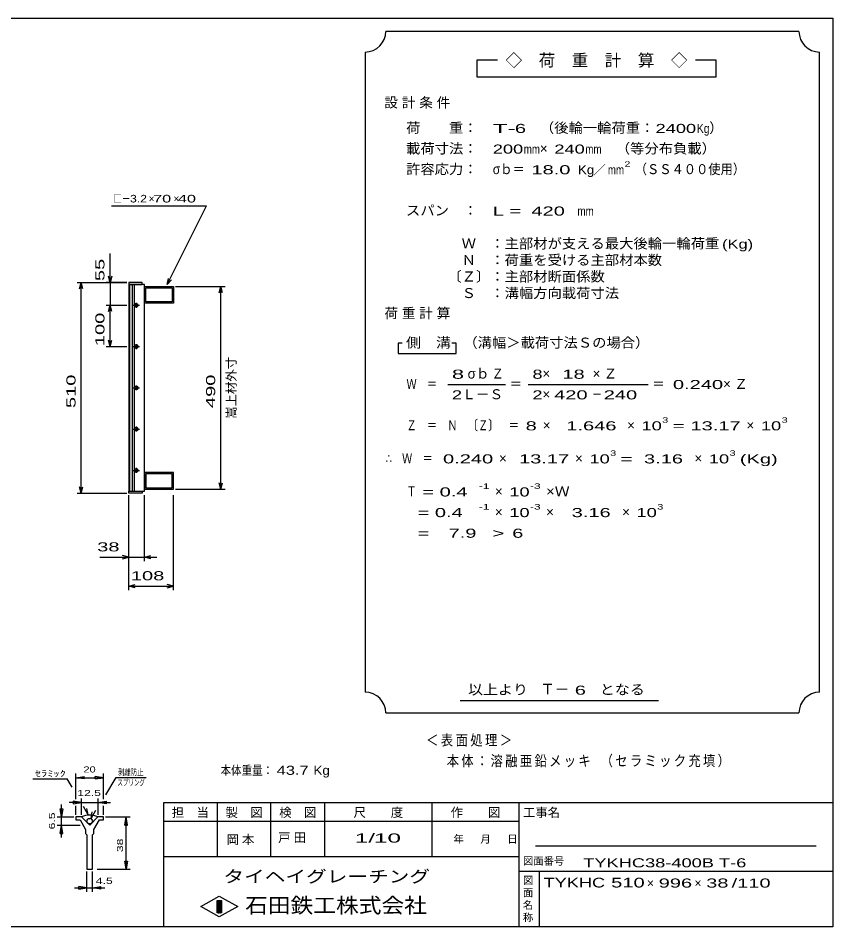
# Model space of a CAD drawing. Units: millimetres, scale not verified. Extents: x -1820 to 1724, y -1285 to 1059.
# Drawn here: x -248 to 1724, y -1141 to 1059 of the extents above; entities that cross this region are included whole.
import ezdxf
from ezdxf.enums import TextEntityAlignment as Align

# ---------------------------------------------------------------- set-up
doc = ezdxf.new("R2010")
doc.units = ezdxf.units.MM
doc.header["$LTSCALE"] = 10
for name, color, linetype, lineweight in [('0_2', 150, 'Continuous', 25), ('16', 3, 'Continuous', 25), ('22', 2, 'Continuous', 25), ('32', 4, 'Continuous', 25)]:
    doc.layers.add(name, color=color, linetype=linetype, lineweight=lineweight)
doc.styles.add('ベクトル', font='')
doc.styles.get('ベクトル').set_extended_font_data('ベクトル')

msp = doc.modelspace()

# ---------------------------------------------------------------- linework, layer by layer
at = {"layer": '0_2'}
for p, q in [((-1736, 1059), (1724, 1059)), ((1724, 1059), (1724, -1141)), ((1724, -841), (104, -841)), ((104, -841), (104, -1141)), ((234, -841), (234, -971)), ((364, -971), (364, -841)), ((494, -841), (494, -971)), ((754, -971), (754, -841)), ((964, -841), (964, -1141)), ((964, -886), (104, -886)), ((1684, -946), (1004, -946)), ((104, -971), (964, -971)), ((964, -1006), (1724, -1006)), ((1014, -1141), (1014, -1006)), ((194, -1092), (239, -1067)), ((234, -1077), (244, -1077)), ((234, -1107), (234, -1077)), ((234, -1077), (236, -1077)), ((236, -1077), (236, -1107)), ((238, -1107), (238, -1077)), ((238, -1077), (240, -1077)), ((239, -1067), (284, -1092)), ((240, -1077), (240, -1107)), ((242, -1107), (242, -1077)), ((242, -1077), (244, -1077)), ((244, -1077), (244, -1107)), ((244, -1077), (244, -1107)), ((239, -1117), (194, -1092)), ((284, -1092), (239, -1117)), ((244, -1107), (234, -1107)), ((236, -1107), (238, -1107)), ((240, -1107), (242, -1107)), ((1724, -1141), (-1736, -1141))]:
    msp.add_line(p, q, dxfattribs=at)
at = {"layer": '16'}
for p, q in [((52, 419), (20, 419)), ((20, 419), (20, 414.5)), ((52, 414.5), (52, 419)), ((20, 414.5), (52, 414.5)), ((20, 414.5), (20, -86.5)), ((58, 414.5), (20, 414.5)), ((22, 414.5), (22, -86.5)), ((29, -86.5), (29, 414.5)), ((33, 414.5), (33, -86.5)), ((58, -86.5), (58, 414.5)), ((58, 409), (128, 409)), ((58, 369), (58, 409)), ((61, 406), (125, 406)), ((61, 372), (61, 406)), ((125, 406), (125, 372)), ((128, 409), (128, 369)), ((30, 364), (46, 364)), ((40, 367), (36, 367)), ((36, 361), (40, 361)), ((38, 370), (38, 358)), ((128, 369), (58, 369)), ((125, 372), (61, 372)), ((30, 264), (46, 264)), ((40, 267), (36, 267)), ((38, 270), (38, 258)), ((36, 261), (40, 261)), ((30, 164), (46, 164)), ((40, 167), (36, 167)), ((36, 161), (40, 161)), ((38, 170), (38, 158)), ((40, 67), (36, 67)), ((38, 70), (38, 58)), ((30, 64), (46, 64)), ((36, 61), (40, 61)), ((30, -36), (46, -36)), ((40, -33), (36, -33)), ((36, -39), (40, -39)), ((38, -30), (38, -42)), ((128, -41), (58, -41)), ((58, -41), (58, -81)), ((125, -44), (61, -44)), ((61, -44), (61, -78)), ((125, -78), (125, -44)), ((128, -81), (128, -41)), ((20, -86.5), (52, -86.5)), ((20, -91), (20, -86.5)), ((20, -86.5), (58, -86.5)), ((52, -86.5), (52, -91)), ((58, -81), (128, -81)), ((61, -78), (125, -78)), ((52, -91), (20, -91))]:
    msp.add_line(p, q, dxfattribs=at)
for centre, radius, start, end in [((36, 364), 3, 90, 270), ((38, 364), 4, 46.6, 133.4), ((38, 364), 4, 226.6, 313.4), ((40, 364), 3, 270, 90), ((36, 264), 3, 90, 270), ((38, 264), 4, 46.6, 133.4), ((40, 264), 3, 270, 90), ((38, 264), 4, 226.6, 313.4), ((36, 164), 3, 90, 270), ((38, 164), 4, 46.6, 133.4), ((38, 164), 4, 226.6, 313.4), ((40, 164), 3, 270, 90), ((36, 64), 3, 90, 270), ((38, 64), 4, 46.6, 133.4), ((40, 64), 3, 270, 90), ((38, 64), 4, 226.6, 313.4), ((36, -36), 3, 90, 270), ((38, -36), 4, 46.6, 133.4), ((38, -36), 4, 226.6, 313.4), ((40, -36), 3, 270, 90)]:
    msp.add_arc(centre, radius, start, end, dxfattribs=at)
at = {"layer": '22', "color": 4}
for p, q in [((1642, 1027), (642, 1027)), ((592, 977), (592, -573)), ((1692, -573), (1692, 977)), ((912, 957), (862, 957)), ((862, 957), (862, 917)), ((1442, 957), (1392, 957)), ((1442, 917), (1442, 957)), ((862, 917), (1442, 917)), ((-22, 604.5), (208, 604.5)), ((113, 414.5), (208, 604.5)), ((-25, 419), (-25, 489)), ((-105, 419), (15, 419)), ((-99, 404), (-95, 419)), ((-91, 404), (-95, 419)), ((-95, -91), (-95, 419)), ((15, 419), (-35, 419)), ((-25, 419), (-29, 434)), ((-21, 434), (-25, 419)), ((-25, 419), (-25, 364)), ((113, 414.5), (116, 429.1)), ((113, 414.5), (123, 425.5)), ((133, 409), (253, 409)), ((239, 394), (243, 409)), ((247, 394), (243, 409)), ((243, -81), (243, 409)), ((-35, 364), (15, 364)), ((-29, 349), (-25, 364)), ((-21, 349), (-25, 364)), ((-25, 264), (-25, 364)), ((-35, 264), (15, 264)), ((-25, 264), (-29, 279)), ((-25, 264), (-21, 279)), ((682, 272), (672, 272)), ((672, 272), (672, 247)), ((812, 272), (802, 272)), ((812, 247), (812, 272)), ((672, 247), (812, 247)), ((792, 172), (932, 172)), ((987, 172), (1277, 172)), ((243, -81), (239, -66)), ((243, -81), (247, -66)), ((-95, -91), (-99, -76)), ((-95, -91), (-91, -76)), ((133, -81), (253, -81)), ((-105, -91), (15, -91)), ((20, -256), (20, -96)), ((20, -326), (20, -96)), ((58, -256), (58, -96)), ((128, -326), (128, -96)), ((20, -246), (5, -242)), ((58, -246), (73, -242)), ((-50, -246), (20, -246)), ((5, -250), (20, -246)), ((20, -246), (58, -246)), ((73, -250), (58, -246)), ((58, -246), (88, -246)), ((20, -316), (35, -312)), ((35, -320), (20, -316)), ((20, -316), (128, -316)), ((128, -316), (113, -312)), ((113, -320), (128, -316)), ((822, -593), (1302, -593)), ((642, -623), (1642, -623))]:
    msp.add_line(p, q, dxfattribs=at)
for centre, start, end in [((592, 1027), 270, 0), ((1692, 1027), 180, 270), ((592, -623), 0, 90), ((1692, -623), 90, 180)]:
    msp.add_arc(centre, 50, start, end, dxfattribs=at)
at = {"layer": '32'}
for p, q in [((-108, -832), (-108, -770)), ((-41.33, -832), (-41.33, -770)), ((-212.33, -783), (-129, -783)), ((-117.33, -803), (-129, -783)), ((-108, -780), (-88, -777)), ((-88, -783), (-108, -780)), ((-108, -780), (-41.33, -780)), ((-88, -783), (-88, -777)), ((-41.33, -780), (-61.33, -777)), ((-61.33, -783), (-61.33, -777)), ((-61.33, -783), (-41.33, -780)), ((-35.33, -821.67), (-11, -779.67)), ((-11, -779.67), (62.34, -779.67)), ((-94.67, -870), (-94.67, -830)), ((-54.67, -830), (-54.67, -870)), ((-143, -875), (-146, -855)), ((-146, -855), (-140, -855)), ((-143, -875), (-143, -845)), ((-140, -855), (-143, -875)), ((-94.67, -840), (-124.67, -840)), ((-94.67, -840), (-114.67, -837)), ((-114.67, -837), (-114.67, -843)), ((-114.67, -843), (-94.67, -840)), ((-108, -870), (-108, -848)), ((-94.67, -840), (-54.67, -840)), ((-78, -870), (-89.67, -850)), ((-78, -870), (-81.67, -854.33)), ((-54.67, -840), (-34.67, -837)), ((-34.67, -843), (-54.67, -840)), ((-54.67, -840), (-24.67, -840)), ((-41.33, -870), (-41.33, -848)), ((-34.67, -837), (-34.67, -843)), ((-153, -875), (-113, -875)), ((-143, -895), (-143, -875)), ((-108, -875), (-108, -881.67)), ((-94.67, -875), (-108, -875)), ((-74.67, -895), (-94.67, -875)), ((-54.67, -875), (-74.67, -895)), ((-71.33, -878.33), (-60, -858.33)), ((-71.33, -878.33), (-69, -862.33)), ((-41.33, -875), (-54.67, -875)), ((-41.33, -881.67), (-41.33, -875)), ((-36.33, -875), (23.67, -875)), ((10.67, -895), (13.67, -875)), ((16.67, -895), (13.67, -875)), ((13.67, -1001.67), (13.67, -875)), ((-153, -895), (-98, -895)), ((-146, -915), (-143, -895)), ((-140, -915), (-143, -895)), ((-143, -925), (-143, -895)), ((-108, -881.67), (-98, -881.67)), ((-98, -881.67), (-84.67, -905)), ((-64.67, -905), (-51.33, -881.67)), ((-51.33, -881.67), (-41.33, -881.67)), ((10.67, -895), (16.67, -895)), ((-146, -915), (-140, -915)), ((-84.67, -905), (-84.67, -915)), ((-84.67, -915), (-81.33, -918.33)), ((-81.33, -918.33), (-81.33, -1001.67)), ((-68, -918.33), (-64.67, -915)), ((-68, -1001.67), (-68, -918.33)), ((-64.67, -915), (-64.67, -905)), ((13.67, -1001.67), (10.67, -981.67)), ((10.67, -981.67), (16.67, -981.67)), ((16.67, -981.67), (13.67, -1001.67)), ((-81.33, -1001.67), (-68, -1001.67)), ((-81.33, -1056.67), (-81.33, -1006.67)), ((-68, -1056.67), (-68, -1006.67)), ((-56.33, -1001.67), (23.67, -1001.67)), ((-111.33, -1046.67), (-81.33, -1046.67)), ((-81.33, -1046.67), (-101.33, -1043.67)), ((-101.33, -1049.67), (-101.33, -1043.67)), ((-101.33, -1049.67), (-81.33, -1046.67)), ((-81.33, -1046.67), (-68, -1046.67)), ((-68, -1046.67), (-48, -1043.67)), ((-48, -1049.67), (-68, -1046.67)), ((-68, -1046.67), (-38, -1046.67)), ((-48, -1049.67), (-48, -1043.67))]:
    msp.add_line(p, q, dxfattribs=at)
msp.add_circle((-74.67, -885), 6.67, dxfattribs=at)
msp.add_arc((-75, -920.68), 50, 66, 113, dxfattribs=at)

# ---------------------------------------------------------------- texts
at = {"layer": '0_2', "style": 'ベクトル'}
for s, height, p in [('担\u3000当', 21.99, (124, -864)), ('製\u3000図', 21.99, (254, -864)), ('検\u3000図', 21.99, (384, -864)), ('尺\u3000\u3000度', 21.99, (564, -864)), ('作\u3000\u3000図', 21.99, (799, -864)), ('工事名', 21.99, (974, -864)), ('年', 18.33, (806, -928.5)), ('月', 18.33, (871, -928.5)), ('日', 18.33, (936, -928.5)), ('図面番号', 18.33, (974, -981.5)), ('図', 18.33, (974, -1028.5)), ('面', 18.33, (974, -1058.5)), ('名', 18.33, (974, -1088.5)), ('称', 18.33, (974, -1118.5))]:
    msp.add_text(s, height=height, dxfattribs=at).set_placement(p, align=Align.MIDDLE_LEFT)
at = {"layer": '0_2', "color": 222, "style": 'ベクトル'}
for s, height, width, p in [('タイヘイグレーチング', 29.33, 1.25, (249, -1019)), ('石田鉄工株式会社', 36.66, 1.1, (301.5, -1089))]:
    msp.add_text(s, height=height, dxfattribs=dict(at, width=width)).set_placement(p, align=Align.MIDDLE_LEFT)
at = {"layer": '22', "style": 'ベクトル'}
for s, height, p in [('◇\u3000荷\u3000重\u3000計\u3000算\u3000◇', 29.33, (932, 957)), ('）', 24.19, (1425, 793.5)), ('×', 24.19, (1015, 743.5)), ('／', 21.99, (1144.5, 692)), ('×', 18.33, (68, 622)), ('×', 18.33, (128, 622)), ('σｂ', 24.19, (840, 198.5)), ('×', 24.19, (1021, 198.5)), ('Ｌ－Ｓ', 24.19, (827, 148.5)), ('×', 24.19, (1021, 148.5)), ('×', 24.19, (1022, 73.5)), ('×', 24.19, (1226, 73.5)), ('×', 24.19, (1515, 73.5)), ('×', 24.19, (916, -6.5)), ('×', 24.19, (1100, -6.5)), ('×', 24.19, (1389, -6.5)), ('×', 24.19, (906, -86.5)), ('×', 24.19, (906, -136.5)), ('×', 24.19, (1030, -136.5)), ('×', 24.19, (1214, -136.5)), ('Ｔ－', 25.66, (1016, -565.5)), ('×', 21.99, (1274, -1035)), ('×', 21.99, (1389, -1035))]:
    msp.add_text(s, height=height, dxfattribs=at).set_placement(p, align=Align.MIDDLE_LEFT)
for s, height, width, p in [('荷\u3000\u3000重：\u3000', 24.19, 1.05, (691, 793.5)), ('T-', 21.99, 2, (901, 792)), (' 6 ', 21.99, 1.65, (941, 792)), ('（後輪一輪荷重：', 24.19, 1.05, (1015, 793.5)), ('2400', 21.99, 1.5, (1295, 792)), ('Kg', 21.99, 0.85, (1395, 792)), ('載荷寸法：\u3000', 24.19, 1.05, (691, 743.5)), ('200', 21.99, 1.5, (901, 742)), ('mm', 21.99, 0.8, (976, 742)), ('240', 21.99, 1.5, (1050, 742)), ('mm', 21.99, 0.8, (1125, 742)), ('\u3000（等分布負載）', 24.19, 1.05, (1164, 743.5)), ('許容応力：\u3000', 24.19, 1.05, (691, 693.5)), ('σｂ＝', 24.19, 0.9, (901, 693.5)), ('2', 13.2, 1.5, (1219.5, 706)), ('（ＳＳ４００使用）', 24.19, 0.9, (1244.5, 693.5)), (' 18.0', 21.99, 1.65, (981, 692)), ('Kg', 21.99, 1.1, (1107, 692)), ('mm', 21.99, 0.8, (1179.5, 692)), ('□－', 18.33, 0.8, (-17, 622)), ('3.2', 18.33, 1.2, (23, 622)), (' 70 ', 18.33, 1.6, (68, 622)), (' 40 ', 18.33, 1.6, (128, 622)), ('スパン\u3000：\u3000', 24.19, 1.05, (691, 593.5)), ('L = ', 21.99, 1.65, (901, 592)), (' 420 ', 21.99, 1.65, (981, 592)), ('mm', 21.99, 0.8, (1106, 592)), ('\u3000Ｗ\u3000：主部材が支える最大後輪一輪荷重', 24.19, 1.05, (791, 513.5)), ('(Kg)', 21.99, 1.35, (1456, 512)), ('\u3000Ｎ\u3000：荷重を受ける主部材本数', 24.19, 1.05, (791, 473.5)), ('〔Ｚ〕：主部材断面係数', 24.19, 1.05, (791, 433.5)), ('\u3000Ｓ\u3000：溝幅方向載荷寸法', 24.19, 1.05, (791, 393.5)), ('側\u3000溝', 24.19, 1.1, (691, 273.5)), ('\u3000（溝幅＞載荷寸法Ｓの場合）', 24.19, 1.05, (795, 273.5)), ('8', 21.99, 1.8, (802, 197)), ('Ｚ', 24.19, 0.9, (898, 198.5)), ('8', 21.99, 1.5, (997, 197)), (' 18 ', 21.99, 1.65, (1056, 197)), ('Ｗ\u3000＝', 24.19, 0.75, (692, 173.5)), ('＝', 24.19, 0.9, (942, 173.5)), ('＝', 24.19, 0.9, (1287, 173.5)), ('0.240', 21.99, 1.65, (1337, 172)), ('2', 21.99, 1.5, (802, 147)), ('2', 21.99, 1.5, (997, 147)), (' 420 ', 21.99, 1.65, (1036, 147)), (' 240 ', 21.99, 1.65, (1156, 147)), ('－', 24.19, 0.75, (1141, 148.5)), ('Ｚ\u3000＝\u3000Ｎ\u3000〔Ｚ〕\u3000＝', 24.19, 0.75, (692, 73.5)), ('3', 13.2, 1.5, (1311, 86)), ('3', 13.2, 1.5, (1600, 86)), (' 8 ', 21.99, 1.65, (967, 72)), ('  1.646', 21.99, 1.65, (1052, 72)), ('10', 21.99, 1.5, (1261, 72)), ('=', 21.99, 1.7, (1336, 72)), (' 13.17', 21.99, 1.65, (1366, 72)), ('10', 21.99, 1.5, (1550, 72)), ('∴\u3000Ｗ\u3000＝', 24.19, 0.75, (642, -6.5)), (' 0.240', 21.99, 1.65, (767, -8)), (' 13.17', 21.99, 1.65, (951, -8)), ('10', 21.99, 1.5, (1135, -8)), ('3', 13.2, 1.5, (1185, 6)), ('  3.16', 21.99, 1.65, (1240, -8)), ('10', 21.99, 1.5, (1424, -8)), ('3', 13.2, 1.5, (1474, 6)), ('(Kg)', 21.99, 1.65, (1499, -8)), ('=', 21.99, 1.7, (1210, -8)), ('Ｔ', 24.19, 0.75, (692, -86.5)), (' = 0.4', 21.99, 1.65, (717, -88)), ('-1', 13.2, 1.65, (867, -74)), ('10', 21.99, 1.5, (941, -88)), ('-3', 13.2, 1.65, (991, -74)), ('×Ｗ', 24.19, 1.1, (1030, -86.5)), ('  = 0.4', 21.99, 1.65, (692, -138)), ('-1', 13.2, 1.65, (867, -124)), ('10', 21.99, 1.5, (941, -138)), ('-3', 13.2, 1.65, (991, -124)), ('  3.16', 21.99, 1.65, (1065, -138)), ('10', 21.99, 1.5, (1249, -138)), ('3', 13.2, 1.5, (1299, -124)), ('  =', 21.99, 1.65, (692, -188)), ('  7.9', 21.99, 1.65, (767, -188)), ('>', 21.99, 1.7, (899.5, -188)), (' 6 ', 21.99, 1.65, (934.5, -188)), (' 38 ', 21.99, 1.65, (-70, -221)), (' 108 ', 21.99, 1.65, (11.5, -291)), ('以上より\u3000', 24.19, 1.1, (841, -566.5)), (' 6 ', 21.99, 1.65, (1086, -568)), ('となる', 24.19, 1.1, (1160, -566.5)), ('本体重量：', 21.99, 0.85, (242, -762)), (' 43.7', 21.99, 1.35, (367, -762)), ('Kg', 21.99, 1.1, (467, -762)), ('1/', 21.99, 2, (567, -926)), (' 10 ', 21.99, 2, (597, -926)), ('TYKHC38-400B T-6', 21.99, 1.5, (1120, -986)), ('TYKHC', 23.46, 1.4, (1024, -1034)), (' 510 ', 23.46, 1.55, (1174, -1034)), (' 996 ', 21.99, 1.65, (1289, -1035)), (' 38 ', 21.99, 1.65, (1404, -1035)), ('/', 21.99, 1.65, (1479, -1035)), (' 110 ', 21.99, 1.65, (1479, -1035))]:
    msp.add_text(s, height=height, dxfattribs=dict(at, width=width)).set_placement(p, align=Align.MIDDLE_LEFT)
at = {"layer": '22', "style": 'ベクトル', "width": 1.65}
for s, p in [(' 55 ', (-50, 409)), (' 100 ', (-50, 251.5)), (' 510 ', (-120, 101.5)), (' 490 ', (218, 101.5))]:
    msp.add_text(s, height=21.99, rotation=90, dxfattribs=at).set_placement(p, align=Align.MIDDLE_LEFT)
at = {"layer": '22', "style": 'ベクトル'}
msp.add_text('嵩上材外寸', height=21.99, rotation=90, dxfattribs=at).set_placement((268, 89), align=Align.MIDDLE_LEFT)
at = {"layer": '22', "attachment_point": 4, "style": 'ベクトル'}
for s, insert, char_height in [('\\T1.28;設計条件', (638.5, 853.5), 24.19), ('\\T1.28;荷重計算', (638.5, 343.5), 24.19), ('\\T1.42;×Ｚ', (1142.5, 198.5), 24.19), ('\\T1.42;×Ｚ', (1458.5, 173.5), 24.19), ('\\T1.2;\\W0.85;＜表面処理＞', (739.5, -690.5), 25.66), ('\\T1.19;\\W0.85;本体：溶融亜鉛メッキ', (789.5, -740.5), 25.66), ('\\T1.19;\\W0.85;（セラミック充填）', (1162, -740.5), 25.66), ('\\T1.25;岡本\u3000', (256.5, -931), 21.99), ('\\T1.25;戸田\u3000', (381.5, -926), 21.99)]:
    msp.add_mtext(s, dxfattribs=dict(at, insert=insert, char_height=char_height))
at = {"layer": '32', "color": 2, "style": 'ベクトル'}
for s, width, p in [('ｾﾗﾐｯｸ', 1.5, (-207.33, -770)), ('20', 1.35, (-89.67, -760)), ('剥離防止', 0.75, (-6, -766.67)), ('スプリング', 0.65, (-7.66, -791.67)), ('12.5', 1.5, (-104.67, -817)), (' 4.5 ', 1.5, (-68, -1029.67))]:
    msp.add_text(s, height=14.66, dxfattribs=dict(at, width=width)).set_placement(p, align=Align.MIDDLE_LEFT)
at = {"layer": '32', "color": 2, "style": 'ベクトル', "width": 1.5}
for s, p in [('6.5', (-166, -905)), (' 38 ', (-1.33, -968.33))]:
    msp.add_text(s, height=14.66, rotation=90, dxfattribs=at).set_placement(p, align=Align.MIDDLE_LEFT)

doc.saveas('drawing.dxf')
